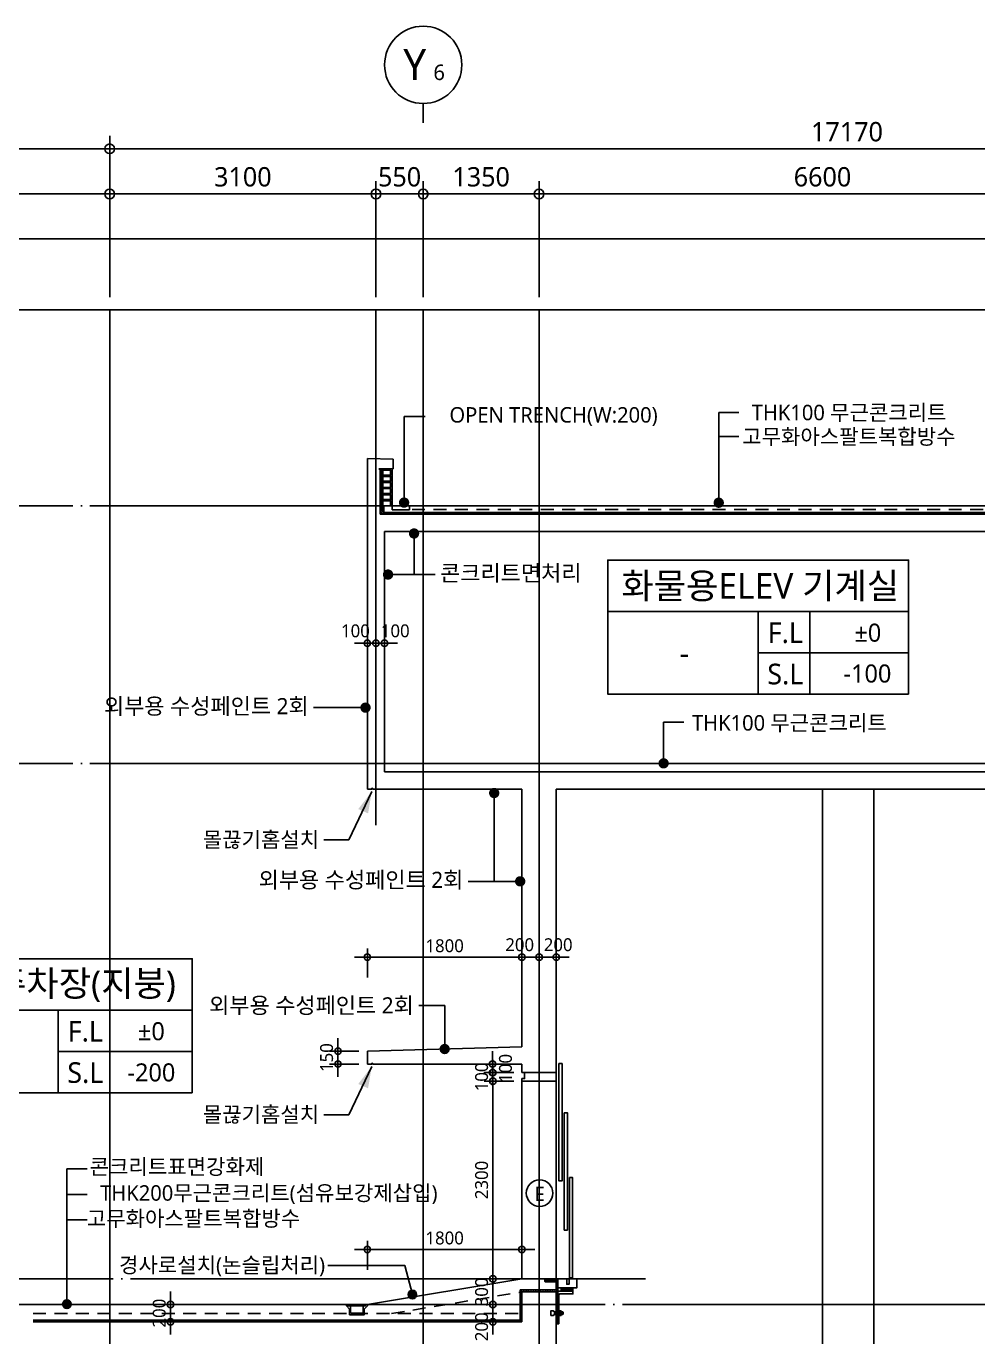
# Model space of a CAD drawing. Header units: millimetres. Extents: x -41190 to 206278, y 985 to 58902.
# Drawn here: x 185035 to 196116, y 43646 to 58902 of the extents above; entities that cross this region are included whole.
import ezdxf
from ezdxf.enums import TextEntityAlignment as Align

# ---------------------------------------------------------------- set-up
doc = ezdxf.new("R2010")
doc.units = ezdxf.units.MM
doc.header["$LTSCALE"] = 100
doc.header["$MEASUREMENT"] = 0
doc.header["$PDSIZE"] = -10
for name, pattern in [('CEN', [62, 60, -1, 0, -1]), ('HID', [2.5, 1.5, -1]), ('HIDDEN', [2, 1, -1])]:
    doc.linetypes.add(name, pattern=pattern)
doc.layers.get('0').update_dxf_attribs({"linetype": 'CONTINUOUS'})
doc.layers.get('Defpoints').update_dxf_attribs({"color": 171, "linetype": 'CONTINUOUS'})
for name, color, linetype in [('4', 4, 'CONTINUOUS'), ('CEN(ST)', 1, 'CEN'), ('CON', 2, 'CONTINUOUS'), ('ELE-8', 8, 'CONTINUOUS'), ('ELE9', 9, 'CONTINUOUS'), ('FIN', 8, 'CONTINUOUS'), ('FIN-2', 9, 'CONTINUOUS'), ('LED', 7, 'CONTINUOUS'), ('NDIM', 7, 'CONTINUOUS'), ('SASAC 도면번호', 6, 'CONTINUOUS'), ('stair-hand', 252, 'CONTINUOUS'), ('SYM(AXIS)', 7, 'CONTINUOUS'), ('TEXT(AXIS)', 2, 'CONTINUOUS'), ('TEXT(MIN)', 7, 'CONTINUOUS'), ('TEXT(NOTE小)', 1, 'CONTINUOUS'), ('TEXT(노트)', 7, 'CONTINUOUS'), ('TEXT(실명)', 3, 'CONTINUOUS'), ('TEXT-기입', 6, 'CONTINUOUS'), ('TITLE', 7, 'CONTINUOUS'), ('WAL', 3, 'CONTINUOUS'), ('wire-meshes', 1, 'CONTINUOUS'), ('방수', 8, 'HIDDEN'), ('석재마감', 31, 'CONTINUOUS')]:
    doc.layers.add(name, color=color, linetype=linetype)
doc.layers.add('A-XXXX-HATC', color=8, linetype='CONTINUOUS', lineweight=18)
doc.styles.add('CGS', font='cgse', dxfattribs={"bigfont": 'cgs'})
doc.styles.add('나눔바른고딕', font='NanumBarunGothic.ttf')
doc.dimstyles.new('NDIM 1200', dxfattribs={"dimscale": 75, "dimtxt": 3, "dimasz": 1, "dimexe": 2, "dimexo": 2, "dimgap": 1, "dimtad": 1, "dimdec": 0, "dimdsep": 46, "dimtxsty": 'CGS', "dimblk": 'DOT0', "dimcen": 1, "dimdle": 8, "dimclrd": 256, "dimclre": 256, "dimclrt": 256, "dimadec": 0, "dimazin": 0, "dimtfac": 1, "dimtdec": 0, "dimtix": 1, "dimtmove": 2, "dimatfit": 3, "dimldrblk": 'DOT0', "dimfxl": 1, "dimtolj": 1, "dimtzin": 0, "dimlwd": -1, "dimlwe": -1, "dimarcsym": 0})

# ---------------------------------------------------------------- blocks, each defined once
blk = doc.blocks.new('A$C51E23882')
at = {"layer": 'TITLE'}
blk.add_lwpolyline([(8500, 0), (0, 0), (0, 5200), (8500, 5200)], close=True, dxfattribs=at)
for points in [[(8500, 3200), (0, 3200)], [(3300, 3200), (3300, 0)], [(5300, 3200), (5300, 0)], [(3300, 1600), (8500, 1600)]]:
    blk.add_lwpolyline(points, dxfattribs=at)
at = {"layer": 'TITLE', "style": '나눔바른고딕'}
for s, p in [('F.L', (4352, 2378)), ('S.L', (4352, 778))]:
    blk.add_text(s, height=800, dxfattribs=at).set_placement(p, align=Align.MIDDLE)
blk = doc.blocks.new('FG')
at = {"layer": '4'}
for p, q in [((514320, -225109), (514320, -225089)), ((514320, -225089), (514339, -225089)), ((514347, -225109), (514320, -225109)), ((514461, -225100), (514330, -225100)), ((514330, -225100), (514330, -225104)), ((514330, -225104), (514347, -225104)), ((514339, -225089), (514341, -225093)), ((514341, -225093), (514350, -225093)), ((514347, -225104), (514347, -225109)), ((514350, -225093), (514351, -225089)), ((514351, -225089), (514359, -225089)), ((514359, -225089), (514361, -225093)), ((514361, -225093), (514370, -225093)), ((514370, -225093), (514371, -225089)), ((514371, -225089), (514379, -225089)), ((514379, -225089), (514381, -225093)), ((514381, -225093), (514390, -225093)), ((514390, -225093), (514391, -225089)), ((514391, -225089), (514400, -225089)), ((514400, -225089), (514402, -225093)), ((514402, -225093), (514410, -225093)), ((514410, -225093), (514412, -225089)), ((514412, -225089), (514421, -225089)), ((514421, -225089), (514423, -225093)), ((514423, -225093), (514432, -225093)), ((514432, -225093), (514434, -225089)), ((514434, -225089), (514441, -225089)), ((514441, -225089), (514443, -225093)), ((514443, -225093), (514451, -225093)), ((514449, -225109), (514449, -225104)), ((514449, -225104), (514461, -225104)), ((514470, -225109), (514449, -225109)), ((514451, -225093), (514453, -225089)), ((514453, -225089), (514470, -225089)), ((514461, -225104), (514461, -225100)), ((514470, -225089), (514470, -225109))]:
    blk.add_line(p, q, dxfattribs=at)
blk = doc.blocks.new('DOT0')
blk.add_line((-3, 0), (3, 0))
at = {"color": 6}
blk.add_circle((0, 0), 0.75, dxfattribs=at)
blk = doc.blocks.new('*D220')
at = {"layer": 'Defpoints', "color": 0, "ltscale": 0.4, "transparency": 16777216}
for p in [(190813, 46621), (190470, 44321), (190808, 44321)]:
    blk.add_point(p, dxfattribs=at)
at = {"layer": 'NDIM', "ltscale": 0.4, "transparency": 16777216}
for p, q in [((190713, 46621), (190370, 46621)), ((190470, 46571), (190470, 44371)), ((190708, 44321), (190370, 44321))]:
    blk.add_line(p, q, dxfattribs=at)
at = {"layer": 'NDIM', "ltscale": 0.4, "transparency": 16777216, "xscale": 50, "yscale": 50, "zscale": 50}
for p, rotation in [((190470, 46621), 90), ((190470, 44321), 270)]:
    blk.add_blockref('DOT0', p, dxfattribs=dict(at, rotation=rotation))
at = {"layer": 'NDIM', "ltscale": 0.4, "transparency": 16777216, "insert": (190339, 45471), "char_height": 150, "attachment_point": 5, "rotation": 90, "style": '나눔바른고딕'}
blk.add_mtext('\\A1;2300', dxfattribs=at)
blk = doc.blocks.new('*D221')
at = {"layer": 'Defpoints', "color": 0, "ltscale": 0.4, "transparency": 16777216}
for p in [(190470, 46721), (190813, 46721), (190813, 46621)]:
    blk.add_point(p, dxfattribs=at)
at = {"layer": 'NDIM', "ltscale": 0.4, "transparency": 16777216}
for p, q in [((190713, 46721), (190370, 46721)), ((190470, 46771), (190470, 46821)), ((190470, 46621), (190470, 46721)), ((190713, 46621), (190370, 46621)), ((190470, 46571), (190470, 46521))]:
    blk.add_line(p, q, dxfattribs=at)
at = {"layer": 'NDIM', "ltscale": 0.4, "transparency": 16777216, "xscale": 50, "yscale": 50, "zscale": 50}
for p, rotation in [((190470, 46721), 270), ((190470, 46621), 90)]:
    blk.add_blockref('DOT0', p, dxfattribs=dict(at, rotation=rotation))
at = {"layer": 'NDIM', "ltscale": 0.4, "transparency": 16777216, "insert": (190339, 46671), "char_height": 150, "attachment_point": 5, "rotation": 90, "style": '나눔바른고딕'}
blk.add_mtext('\\A1;100', dxfattribs=at)
blk = doc.blocks.new('*D232')
at = {"layer": 'Defpoints', "color": 0, "ltscale": 0.4, "transparency": 16777216}
for p in [(190808, 48065), (190808, 47723), (191008, 47723)]:
    blk.add_point(p, dxfattribs=at)
at = {"layer": 'NDIM', "ltscale": 0.4, "transparency": 16777216}
for p, q in [((190808, 47823), (190808, 48165)), ((190958, 48065), (190858, 48065)), ((191008, 47823), (191008, 48165))]:
    blk.add_line(p, q, dxfattribs=at)
at = {"layer": 'NDIM', "ltscale": 0.4, "transparency": 16777216, "xscale": 50, "yscale": 50, "zscale": 50, "rotation": 180}
blk.add_blockref('DOT0', (190808, 48065), dxfattribs=at)
at = {"layer": 'NDIM', "ltscale": 0.4, "transparency": 16777216, "xscale": 50, "yscale": 50, "zscale": 50}
blk.add_blockref('DOT0', (191008, 48065), dxfattribs=at)
at = {"layer": 'NDIM', "ltscale": 0.4, "transparency": 16777216, "insert": (190782, 48209), "char_height": 150, "attachment_point": 5, "style": '나눔바른고딕'}
blk.add_mtext('\\A1;200', dxfattribs=at)
blk = doc.blocks.new('*D233')
at = {"layer": 'Defpoints', "color": 0, "ltscale": 0.4, "transparency": 16777216}
for p in [(191208, 48065), (191008, 47723), (191208, 47723)]:
    blk.add_point(p, dxfattribs=at)
at = {"layer": 'NDIM', "ltscale": 0.4, "transparency": 16777216}
for p, q in [((191008, 47823), (191008, 48165)), ((191058, 48065), (191158, 48065)), ((191208, 47823), (191208, 48165))]:
    blk.add_line(p, q, dxfattribs=at)
at = {"layer": 'NDIM', "ltscale": 0.4, "transparency": 16777216, "xscale": 50, "yscale": 50, "zscale": 50, "rotation": 180}
blk.add_blockref('DOT0', (191008, 48065), dxfattribs=at)
at = {"layer": 'NDIM', "ltscale": 0.4, "transparency": 16777216, "xscale": 50, "yscale": 50, "zscale": 50}
blk.add_blockref('DOT0', (191208, 48065), dxfattribs=at)
at = {"layer": 'NDIM', "ltscale": 0.4, "transparency": 16777216, "insert": (191230, 48209), "char_height": 150, "attachment_point": 5, "style": '나눔바른고딕'}
blk.add_mtext('\\A1;200', dxfattribs=at)
blk = doc.blocks.new('*D236')
at = {"layer": 'Defpoints', "color": 0, "ltscale": 0.4, "transparency": 16777216}
for p in [(191008, 56950), (191008, 55600), (197608, 55600)]:
    blk.add_point(p, dxfattribs=at)
at = {"layer": 'NDIM', "ltscale": 0.4, "transparency": 16777216}
for p, q in [((191008, 55750), (191008, 57100)), ((197608, 55750), (197608, 57100)), ((197533, 56950), (191083, 56950))]:
    blk.add_line(p, q, dxfattribs=at)
at = {"layer": 'NDIM', "ltscale": 0.4, "transparency": 16777216, "xscale": 75, "yscale": 75, "zscale": 75, "rotation": 180}
blk.add_blockref('DOT0', (191008, 56950), dxfattribs=at)
at = {"layer": 'NDIM', "ltscale": 0.4, "transparency": 16777216, "xscale": 75, "yscale": 75, "zscale": 75}
blk.add_blockref('DOT0', (197608, 56950), dxfattribs=at)
at = {"layer": 'NDIM', "ltscale": 0.4, "transparency": 16777216, "insert": (194308, 57148), "char_height": 225, "attachment_point": 5, "style": '나눔바른고딕'}
blk.add_mtext('\\A1;6600', dxfattribs=at)
blk = doc.blocks.new('*D238')
at = {"layer": 'Defpoints', "color": 0, "ltscale": 0.4, "transparency": 16777216}
for p in [(191008, 56950), (189658, 55600), (191008, 55600)]:
    blk.add_point(p, dxfattribs=at)
at = {"layer": 'NDIM', "ltscale": 0.4, "transparency": 16777216}
for p, q in [((189658, 55750), (189658, 57100)), ((191008, 55750), (191008, 57100)), ((189733, 56950), (190933, 56950))]:
    blk.add_line(p, q, dxfattribs=at)
at = {"layer": 'NDIM', "ltscale": 0.4, "transparency": 16777216, "xscale": 75, "yscale": 75, "zscale": 75, "rotation": 180}
blk.add_blockref('DOT0', (189658, 56950), dxfattribs=at)
at = {"layer": 'NDIM', "ltscale": 0.4, "transparency": 16777216, "xscale": 75, "yscale": 75, "zscale": 75}
blk.add_blockref('DOT0', (191008, 56950), dxfattribs=at)
at = {"layer": 'NDIM', "ltscale": 0.4, "transparency": 16777216, "insert": (190333, 57148), "char_height": 225, "attachment_point": 5, "style": '나눔바른고딕'}
blk.add_mtext('\\A1;1350', dxfattribs=at)
blk = doc.blocks.new('A$C2F20087E')
at = {"layer": 'SYM(AXIS)'}
blk.add_line((600, 0), (600, 300), dxfattribs=at)
blk.add_circle((600, 900), 600, dxfattribs=at)
blk = doc.blocks.new('*D239')
at = {"layer": 'Defpoints', "color": 0, "ltscale": 0.4, "transparency": 16777216}
for p in [(203178, 57475), (186008, 55600), (203178, 55600)]:
    blk.add_point(p, dxfattribs=at)
at = {"layer": 'NDIM', "ltscale": 0.4, "transparency": 16777216}
for p, q in [((186008, 55750), (186008, 57625)), ((203178, 55750), (203178, 57625)), ((186083, 57475), (203103, 57475))]:
    blk.add_line(p, q, dxfattribs=at)
at = {"layer": 'NDIM', "ltscale": 0.4, "transparency": 16777216, "xscale": 75, "yscale": 75, "zscale": 75, "rotation": 180}
blk.add_blockref('DOT0', (186008, 57475), dxfattribs=at)
at = {"layer": 'NDIM', "ltscale": 0.4, "transparency": 16777216, "xscale": 75, "yscale": 75, "zscale": 75}
blk.add_blockref('DOT0', (203178, 57475), dxfattribs=at)
at = {"layer": 'NDIM', "ltscale": 0.4, "transparency": 16777216, "insert": (194593, 57673), "char_height": 225, "attachment_point": 5, "style": '나눔바른고딕'}
blk.add_mtext('\\A1;17170', dxfattribs=at)
blk = doc.blocks.new('*D240')
at = {"layer": 'Defpoints', "color": 0, "ltscale": 0.4, "transparency": 16777216}
for p in [(189108, 56950), (186008, 55600), (189108, 55600)]:
    blk.add_point(p, dxfattribs=at)
at = {"layer": 'NDIM', "ltscale": 0.4, "transparency": 16777216}
for p, q in [((186008, 55750), (186008, 57100)), ((189108, 55750), (189108, 57100)), ((186083, 56950), (189033, 56950))]:
    blk.add_line(p, q, dxfattribs=at)
at = {"layer": 'NDIM', "ltscale": 0.4, "transparency": 16777216, "xscale": 75, "yscale": 75, "zscale": 75, "rotation": 180}
blk.add_blockref('DOT0', (186008, 56950), dxfattribs=at)
at = {"layer": 'NDIM', "ltscale": 0.4, "transparency": 16777216, "xscale": 75, "yscale": 75, "zscale": 75}
blk.add_blockref('DOT0', (189108, 56950), dxfattribs=at)
at = {"layer": 'NDIM', "ltscale": 0.4, "transparency": 16777216, "insert": (187558, 57148), "char_height": 225, "attachment_point": 5, "style": '나눔바른고딕'}
blk.add_mtext('\\A1;3100', dxfattribs=at)
blk = doc.blocks.new('*D277')
at = {"layer": 'Defpoints', "color": 0, "ltscale": 0.4, "transparency": 16777216}
for p in [(189658, 56950), (189108, 55600), (189658, 55600)]:
    blk.add_point(p, dxfattribs=at)
at = {"layer": 'NDIM', "ltscale": 0.4, "transparency": 16777216}
for p, q in [((189108, 55750), (189108, 57100)), ((189658, 55750), (189658, 57100)), ((189033, 56950), (188958, 56950)), ((189108, 56950), (189658, 56950)), ((189733, 56950), (189808, 56950))]:
    blk.add_line(p, q, dxfattribs=at)
at = {"layer": 'NDIM', "ltscale": 0.4, "transparency": 16777216, "xscale": 75, "yscale": 75, "zscale": 75}
blk.add_blockref('DOT0', (189108, 56950), dxfattribs=at)
at = {"layer": 'NDIM', "ltscale": 0.4, "transparency": 16777216, "xscale": 75, "yscale": 75, "zscale": 75, "rotation": 180}
blk.add_blockref('DOT0', (189658, 56950), dxfattribs=at)
at = {"layer": 'NDIM', "ltscale": 0.4, "transparency": 16777216, "insert": (189383, 57148), "char_height": 225, "attachment_point": 5, "style": '나눔바른고딕'}
blk.add_mtext('\\A1;550', dxfattribs=at)
blk = doc.blocks.new('*D278')
at = {"layer": 'Defpoints', "color": 0, "ltscale": 0.4, "transparency": 16777216}
for p in [(190470, 44321), (190808, 44321), (190809, 44021)]:
    blk.add_point(p, dxfattribs=at)
at = {"layer": 'NDIM', "ltscale": 0.4, "transparency": 16777216}
for p, q in [((190708, 44321), (190370, 44321)), ((190470, 44071), (190470, 44271)), ((190709, 44021), (190370, 44021))]:
    blk.add_line(p, q, dxfattribs=at)
at = {"layer": 'NDIM', "ltscale": 0.4, "transparency": 16777216, "xscale": 50, "yscale": 50, "zscale": 50}
for p, rotation in [((190470, 44321), 90), ((190470, 44021), 270)]:
    blk.add_blockref('DOT0', p, dxfattribs=dict(at, rotation=rotation))
at = {"layer": 'NDIM', "ltscale": 0.4, "transparency": 16777216, "insert": (190339, 44168), "char_height": 150, "attachment_point": 5, "rotation": 90, "style": '나눔바른고딕'}
blk.add_mtext('\\A1;300', dxfattribs=at)
blk = doc.blocks.new('*D279')
at = {"layer": 'Defpoints', "color": 0, "ltscale": 0.4, "transparency": 16777216}
for p in [(190470, 44021), (190808, 44021), (190809, 43821)]:
    blk.add_point(p, dxfattribs=at)
at = {"layer": 'NDIM', "ltscale": 0.4, "transparency": 16777216}
for p, q in [((190708, 44021), (190370, 44021)), ((190470, 43871), (190470, 43971)), ((190709, 43821), (190370, 43821))]:
    blk.add_line(p, q, dxfattribs=at)
at = {"layer": 'NDIM', "ltscale": 0.4, "transparency": 16777216, "xscale": 50, "yscale": 50, "zscale": 50}
for p, rotation in [((190470, 44021), 90), ((190470, 43821), 270)]:
    blk.add_blockref('DOT0', p, dxfattribs=dict(at, rotation=rotation))
at = {"layer": 'NDIM', "ltscale": 0.4, "transparency": 16777216, "insert": (190339, 43762), "char_height": 150, "attachment_point": 5, "rotation": 90, "style": '나눔바른고딕'}
blk.add_mtext('\\A1;200', dxfattribs=at)
blk = doc.blocks.new('*D280')
at = {"layer": 'Defpoints', "color": 0, "ltscale": 0.4, "transparency": 16777216}
for p in [(189008, 51719), (189008, 51377), (189108, 51377)]:
    blk.add_point(p, dxfattribs=at)
at = {"layer": 'NDIM', "ltscale": 0.4, "transparency": 16777216}
for p, q in [((189008, 51477), (189008, 51819)), ((189108, 51477), (189108, 51819)), ((188958, 51719), (188908, 51719)), ((189108, 51719), (189008, 51719)), ((189158, 51719), (189208, 51719))]:
    blk.add_line(p, q, dxfattribs=at)
at = {"layer": 'NDIM', "ltscale": 0.4, "transparency": 16777216, "xscale": 50, "yscale": 50, "zscale": 50}
blk.add_blockref('DOT0', (189008, 51719), dxfattribs=at)
at = {"layer": 'NDIM', "ltscale": 0.4, "transparency": 16777216, "xscale": 50, "yscale": 50, "zscale": 50, "rotation": 180}
blk.add_blockref('DOT0', (189108, 51719), dxfattribs=at)
at = {"layer": 'NDIM', "ltscale": 0.4, "transparency": 16777216, "insert": (188869, 51863), "char_height": 150, "attachment_point": 5, "style": '나눔바른고딕'}
blk.add_mtext('\\A1;100', dxfattribs=at)
blk = doc.blocks.new('*D281')
at = {"layer": 'Defpoints', "color": 0, "ltscale": 0.4, "transparency": 16777216}
for p in [(189208, 51719), (189108, 51377), (189208, 51377)]:
    blk.add_point(p, dxfattribs=at)
at = {"layer": 'NDIM', "ltscale": 0.4, "transparency": 16777216}
for p, q in [((189108, 51477), (189108, 51819)), ((189208, 51477), (189208, 51819)), ((189058, 51719), (189008, 51719)), ((189108, 51719), (189208, 51719)), ((189258, 51719), (189308, 51719))]:
    blk.add_line(p, q, dxfattribs=at)
at = {"layer": 'NDIM', "ltscale": 0.4, "transparency": 16777216, "xscale": 50, "yscale": 50, "zscale": 50}
blk.add_blockref('DOT0', (189108, 51719), dxfattribs=at)
at = {"layer": 'NDIM', "ltscale": 0.4, "transparency": 16777216, "xscale": 50, "yscale": 50, "zscale": 50, "rotation": 180}
blk.add_blockref('DOT0', (189208, 51719), dxfattribs=at)
at = {"layer": 'NDIM', "ltscale": 0.4, "transparency": 16777216, "insert": (189333, 51863), "char_height": 150, "attachment_point": 5, "style": '나눔바른고딕'}
blk.add_mtext('\\A1;100', dxfattribs=at)
blk = doc.blocks.new('E')
at = {"layer": 'TEXT(NOTE小)'}
blk.add_circle((287, -86), 155, dxfattribs=at)
at = {"layer": 'TEXT(NOTE小)', "style": '나눔바른고딕'}
blk.add_text('E', height=165, dxfattribs=at).set_placement((288, -79), align=Align.MIDDLE_CENTER)
blk = doc.blocks.new('*D287')
at = {"layer": 'Defpoints', "color": 0, "ltscale": 0.4, "transparency": 16777216}
for p in [(189008, 44663), (189008, 44324), (190808, 44321)]:
    blk.add_point(p, dxfattribs=at)
at = {"layer": 'NDIM', "ltscale": 0.4, "transparency": 16777216}
for p, q in [((189008, 44424), (189008, 44763)), ((190808, 44421), (190808, 44763)), ((190758, 44663), (189058, 44663))]:
    blk.add_line(p, q, dxfattribs=at)
at = {"layer": 'NDIM', "ltscale": 0.4, "transparency": 16777216, "xscale": 50, "yscale": 50, "zscale": 50, "rotation": 180}
blk.add_blockref('DOT0', (189008, 44663), dxfattribs=at)
at = {"layer": 'NDIM', "ltscale": 0.4, "transparency": 16777216, "xscale": 50, "yscale": 50, "zscale": 50}
blk.add_blockref('DOT0', (190808, 44663), dxfattribs=at)
at = {"layer": 'NDIM', "ltscale": 0.4, "transparency": 16777216, "insert": (189908, 44795), "char_height": 150, "attachment_point": 5, "style": '나눔바른고딕'}
blk.add_mtext('\\A1;1800', dxfattribs=at)
blk = doc.blocks.new('*D346')
at = {"layer": 'Defpoints', "color": 0, "ltscale": 0.4, "transparency": 16777216}
for p in [(186264, 44021), (186716, 44021), (186264, 43821)]:
    blk.add_point(p, dxfattribs=at)
at = {"layer": 'NDIM', "ltscale": 0.4, "transparency": 16777216}
for p, q in [((186716, 44071), (186716, 44121)), ((186364, 44021), (186816, 44021)), ((186716, 43821), (186716, 44021)), ((186364, 43821), (186816, 43821)), ((186716, 43771), (186716, 43721))]:
    blk.add_line(p, q, dxfattribs=at)
at = {"layer": 'NDIM', "ltscale": 0.4, "transparency": 16777216, "xscale": 50, "yscale": 50, "zscale": 50}
for p, rotation in [((186716, 44021), 270), ((186716, 43821), 90)]:
    blk.add_blockref('DOT0', p, dxfattribs=dict(at, rotation=rotation))
at = {"layer": 'NDIM', "ltscale": 0.4, "transparency": 16777216, "insert": (186585, 43921), "char_height": 150, "attachment_point": 5, "rotation": 90, "style": '나눔바른고딕'}
blk.add_mtext('\\A1;200', dxfattribs=at)
blk = doc.blocks.new('*D347')
at = {"layer": 'Defpoints', "color": 0, "ltscale": 0.4, "transparency": 16777216}
for p in [(190466, 46821), (190808, 46821), (190808, 46721)]:
    blk.add_point(p, dxfattribs=at)
at = {"layer": 'NDIM', "ltscale": 0.4, "transparency": 16777216}
for p, q in [((190466, 46871), (190466, 46921)), ((190708, 46821), (190366, 46821)), ((190708, 46721), (190366, 46721)), ((190466, 46721), (190466, 46821)), ((190466, 46671), (190466, 46621))]:
    blk.add_line(p, q, dxfattribs=at)
at = {"layer": 'NDIM', "ltscale": 0.4, "transparency": 16777216, "xscale": 50, "yscale": 50, "zscale": 50}
for p, rotation in [((190466, 46821), 270), ((190466, 46721), 90)]:
    blk.add_blockref('DOT0', p, dxfattribs=dict(at, rotation=rotation))
at = {"layer": 'NDIM', "ltscale": 0.4, "transparency": 16777216, "insert": (190617, 46771), "char_height": 150, "attachment_point": 5, "rotation": 90, "style": '나눔바른고딕'}
blk.add_mtext('\\A1;100', dxfattribs=at)
blk = doc.blocks.new('*D348')
at = {"layer": 'Defpoints', "color": 0, "ltscale": 0.4, "transparency": 16777216}
for p in [(189008, 48066), (189008, 47727), (190808, 47723)]:
    blk.add_point(p, dxfattribs=at)
at = {"layer": 'NDIM', "ltscale": 0.4, "transparency": 16777216}
for p, q in [((189008, 47827), (189008, 48166)), ((190758, 48066), (189058, 48066)), ((190808, 47823), (190808, 48166))]:
    blk.add_line(p, q, dxfattribs=at)
at = {"layer": 'NDIM', "ltscale": 0.4, "transparency": 16777216, "xscale": 50, "yscale": 50, "zscale": 50, "rotation": 180}
blk.add_blockref('DOT0', (189008, 48066), dxfattribs=at)
at = {"layer": 'NDIM', "ltscale": 0.4, "transparency": 16777216, "xscale": 50, "yscale": 50, "zscale": 50}
blk.add_blockref('DOT0', (190808, 48066), dxfattribs=at)
at = {"layer": 'NDIM', "ltscale": 0.4, "transparency": 16777216, "insert": (189908, 48197), "char_height": 150, "attachment_point": 5, "style": '나눔바른고딕'}
blk.add_mtext('\\A1;1800', dxfattribs=at)
blk = doc.blocks.new('*D349')
at = {"layer": 'Defpoints', "color": 0, "ltscale": 0.4, "transparency": 16777216}
for p in [(188666, 46971), (189008, 46971), (189008, 46821)]:
    blk.add_point(p, dxfattribs=at)
at = {"layer": 'NDIM', "ltscale": 0.4, "transparency": 16777216}
for p, q in [((188666, 47021), (188666, 47071)), ((188908, 46971), (188566, 46971)), ((188666, 46821), (188666, 46971)), ((188908, 46821), (188566, 46821)), ((188666, 46771), (188666, 46721))]:
    blk.add_line(p, q, dxfattribs=at)
at = {"layer": 'NDIM', "ltscale": 0.4, "transparency": 16777216, "xscale": 50, "yscale": 50, "zscale": 50}
for p, rotation in [((188666, 46971), 270), ((188666, 46821), 90)]:
    blk.add_blockref('DOT0', p, dxfattribs=dict(at, rotation=rotation))
at = {"layer": 'NDIM', "ltscale": 0.4, "transparency": 16777216, "insert": (188534, 46896), "char_height": 150, "attachment_point": 5, "rotation": 90, "style": '나눔바른고딕'}
blk.add_mtext('\\A1;150', dxfattribs=at)

msp = doc.modelspace()

# ---------------------------------------------------------------- hatches: boundary and pattern name
at = {"ltscale": 10000}
h = msp.add_hatch(color=256, dxfattribs=at)
h.dxf.hatch_style = 1
edge = h.paths.add_edge_path()
edge.add_arc((189531.9, 44137.3), 50, 0, 360)
h = msp.add_hatch(color=256, dxfattribs=at)
h.dxf.hatch_style = 1
edge = h.paths.add_edge_path()
edge.add_arc((185509.8, 44024), 50, 0, 360)
at = {"layer": 'A-XXXX-HATC', "ltscale": 0.1}
h = msp.add_hatch(dxfattribs=at)
h.set_pattern_fill('ANSI37', color=256, scale=100)
h.set_pattern_definition([(45, (-35012584.402, 1097279.553), (-8.838834765, 8.838834765), []), (135, (-35012584.402, 1097279.553), (-8.838834765, -8.838834765), [])])
edge = h.paths.add_edge_path()
edge.add_line((189198.3, 53320.6), (189198.3, 53240.6))
edge.add_line((189198.3, 53240.6), (189197.1, 53240.6))
edge.add_line((189197.1, 53240.6), (189178.3, 53259.5))
edge.add_line((189178.3, 53259.5), (189178.3, 53320.7))
edge.add_line((189178.3, 53320.7), (189198.3, 53320.6))

# ---------------------------------------------------------------- linework, layer by layer
for p, q in [((191208.3, 46620.6), (191208.3, 44320.6)), ((191208.3, 43797.4), (191208.3, 44145.9)), ((191266.3, 44213.9), (191266.3, 44175.2)), ((191266.3, 44196.8), (191401.3, 44196.8)), ((191401.3, 44213.9), (191401.3, 44175.2)), ((191208.3, 43976.5), (191236.2, 43976.5)), ((191243.9, 43949), (191239.8, 43953.6)), ((191241.7, 43950.8), (191241.7, 43936.1)), ((191243.5, 43893.5), (191243.5, 43949.4)), ((191263.3, 43949), (191243.9, 43949)), ((191265.5, 43942.1), (191265.5, 43900.8)), ((191188.1, 43936.1), (191188.1, 43906.8)), ((191188.1, 43931.7), (191287.5, 43931.7)), ((191188.1, 43911.2), (191287.5, 43911.2)), ((191208.3, 43866.4), (191236.2, 43866.4)), ((191208.3, 43820.9), (191208.3, 43797.4)), ((191239.8, 43889.3), (191243.9, 43893.9)), ((191243.9, 43935.2), (191263.3, 43935.2)), ((191263.3, 43907.7), (191243.9, 43907.7)), ((191243.9, 43893.9), (191263.3, 43893.9)), ((191283.1, 43936.1), (191283.1, 43906.8))]:
    msp.add_line(p, q)
for points in [[(191239.4, 46825.2), (191239.4, 45459.3), (191276, 45459.3), (191276, 46825.2)], [(191300.6, 46253.5), (191300.6, 44887.6), (191337.2, 44887.6), (191337.2, 46253.5)], [(191361.6, 45499.3), (191361.6, 44330.9), (191398.2, 44330.9), (191398.2, 45499.3)], [(191236.2, 43889.3), (191239.8, 43889.3), (191239.8, 43953.6), (191236.2, 43953.6)]]:
    msp.add_lwpolyline(points, close=True)
for points in [[(191225.3, 44320.6), (191225.3, 44213.9), (191446.9, 44213.9), (191446.9, 44320.6), (191357.7, 44320.6), (191357.7, 44258), (191329.8, 44258), (191329.8, 44320.6), (191208.3, 44320.6)], [(191236.2, 44130.9), (191236.2, 43797.4), (191208.3, 43797.4)], [(191237.7, 44175.2), (191401.3, 44175.2), (191401.3, 44145.5), (191250.8, 44145.5)], [(191188.1, 43936.1), (191171.3, 43949.3), (191145.3, 43949.3), (191145.3, 43893.6)], [(191188.1, 43906.8), (191171.3, 43893.6), (191145.3, 43893.6), (191145.3, 43893.6)], [(191188.1, 43906.8), (191283.1, 43906.8), (191287.5, 43911.2), (191287.5, 43931.7), (191283.1, 43936.1), (191188.1, 43936.1)]]:
    msp.add_lwpolyline(points)
for centre, radius, start, end in [((191237.7, 44145.9), 29.4, 90, 180), ((191250.8, 44130.9), 14.7, 90, 180), ((191231.9, 43942.1), 13.8, 330.15828, 29.84172), ((191253.7, 43942.1), 11.8, 324.42999, 35.57001), ((191219.9, 43921.4), 27.7, 330.15828, 29.84172), ((191231.9, 43900.8), 13.8, 330.15828, 29.84172), ((191221.5, 43921.4), 44, 341.77609, 18.22391), ((191253.7, 43900.8), 11.8, 324.42999, 35.57001)]:
    msp.add_arc(centre, radius, start, end)
at = {"layer": '4'}
msp.add_lwpolyline([(191075.3, 44293.6, 0.4142136), (191085.3, 44283.6), (191208.3, 44283.6), (191208.3, 43807.4, 0.4142136), (191218.3, 43797.4), (191225.3, 43797.4), (191225.3, 44300.6), (191075.3, 44300.6)], format="xyb", close=True, dxfattribs=at)
at = {"layer": 'CEN(ST)', "ltscale": 10000}
for p, q in [((186008.3, 11020.6), (186008.3, 55600.4)), ((189108.3, 49600.5), (189108.3, 55600.4)), ((189658.3, 11020.6), (189658.3, 55600.4)), ((191008.3, 11720.6), (191008.3, 55600.4))]:
    msp.add_line(p, q, dxfattribs=at)
at = {"layer": 'CEN(ST)'}
for p, q in [((204178, 53320.6), (184881.1, 53320.6)), ((204178, 50320.6), (184881.1, 50320.6)), ((192248.4, 44320.6), (184881.1, 44320.6)), ((204178, 44020.6), (184881.1, 44020.6))]:
    msp.add_line(p, q, dxfattribs=at)
at = {"layer": 'CON', "ltscale": 10000}
for p, q in [((189308.3, 53860.6), (189008.3, 53870.6)), ((189308.3, 53750.6), (189143.3, 53750.6)), ((189158.3, 53742), (189158.3, 53220.6))]:
    msp.add_line(p, q, dxfattribs=at)
at = {"layer": 'CON', "ltscale": 0.1}
for p, q in [((189008.3, 50020.6), (189008.3, 53870.6)), ((197658.3, 53220.6), (189158.3, 53220.6)), ((197408.3, 53020.6), (189208.3, 53020.6)), ((189208.3, 50220.6), (189208.3, 53020.6)), ((197408.3, 50220.6), (189208.3, 50220.6)), ((189058.3, 50020.6), (189008.3, 50020.6)), ((190808.3, 50020.6), (189068.3, 50020.6)), ((190808.3, 47020.6), (190808.3, 50020.6)), ((191208.3, 46720.6), (191208.3, 50020.6)), ((197408.3, 50020.6), (191208.3, 50020.6)), ((189008.3, 46970.6), (190808.3, 47020.6)), ((189008.3, 46970.6), (189008.3, 46820.6)), ((189008.3, 46820.6), (189058.3, 46820.6)), ((189068.3, 46820.6), (190808.3, 46820.6)), ((190808.3, 46720.6), (190808.3, 46820.6)), ((191208.3, 46720.6), (190808.3, 46720.6)), ((191208.3, 44170.6), (190808.3, 44170.6)), ((190808.3, 43820.6), (190808.3, 44170.6)), ((191208.3, 11720.6), (191208.3, 44170.6)), ((190808.3, 43820.6), (185114.6, 43820.6))]:
    msp.add_line(p, q, dxfattribs=at)
at = {"layer": 'CON', "ltscale": 5}
for p, q in [((189308.3, 53750.6), (189308.3, 53860.6)), ((189158.3, 53742), (189143.3, 53750.6))]:
    msp.add_line(p, q, dxfattribs=at)
at = {"layer": 'CON', "ltscale": 1000}
for p, q in [((189058.3, 50020.6), (189008.3, 50020.6)), ((189068.3, 50030.6), (189058.3, 50030.6)), ((189068.3, 46830.6), (189058.3, 46830.6))]:
    msp.add_line(p, q, dxfattribs=at)
for points in [[(189058.3, 50020.6), (189058.3, 50030.6)], [(189068.3, 50020.6), (189068.3, 50030.6)], [(189058.3, 46820.6), (189058.3, 46830.6)], [(189068.3, 46820.6), (189068.3, 46830.6)]]:
    msp.add_lwpolyline(points, dxfattribs=at)
at = {"layer": 'Defpoints', "ltscale": 1000}
for points in [[(183006.1, 10420.6), (206278, 10420.6), (206278, 57475.4), (183006.1, 57475.4)], [(183531.1, 11020.6), (205528, 11020.6), (205528, 56950.4), (183531.1, 56950.4)], [(184056.1, 11020.6), (205003, 11020.6), (205003, 56425.4), (184056.1, 56425.4)]]:
    msp.add_lwpolyline(points, close=True, dxfattribs=at)
msp.add_lwpolyline([(205003, 55600.4), (184881.1, 55600.4), (184881.1, 11020.6), (204178, 11020.6), (204178, 55600.4)], dxfattribs=at)
at = {"layer": 'ELE-8', "ltscale": 0.1}
for p, q in [((190788.3, 43840.6), (190788.3, 44190.6)), ((190788.3, 44190.6), (191208.3, 44190.6)), ((185114.6, 43840.6), (190788.3, 43840.6))]:
    msp.add_line(p, q, dxfattribs=at)
at = {"layer": 'ELE9'}
for p, q in [((194308.3, 11720.6), (194308.3, 50020.6)), ((194905.7, 11720.6), (194905.7, 50020.6))]:
    msp.add_line(p, q, dxfattribs=at)
at = {"layer": 'FIN', "ltscale": 5}
for p, q in [((189298.3, 53270.6), (189298.3, 53750.6)), ((189298.3, 53320.6), (189178.3, 53320.6)), ((189298.3, 53270.6), (189498.3, 53270.6)), ((189498.3, 53270.6), (189498.3, 53320.6)), ((189498.3, 53320.6), (197318.3, 53320.6)), ((189208.3, 50320.6), (197408.3, 50320.6))]:
    msp.add_line(p, q, dxfattribs=at)
at = {"layer": 'FIN', "ltscale": 10000}
for p, q in [((190808.3, 44320.6), (189008.3, 44020.6)), ((191208.3, 44320.6), (190808.3, 44320.6)), ((191208.3, 44170.6), (191208.3, 44320.6)), ((189008.3, 44020.6), (185114.6, 44020.6))]:
    msp.add_line(p, q, dxfattribs=at)
msp.add_lwpolyline([(189008.3, 44020.6), (188987.7, 44020.6), (188987.7, 44006.2), (188959.4, 44006.2), (188959.4, 43926.4), (188953.7, 43920.6), (188818.1, 43920.6), (188812.4, 43926.5), (188812.4, 44006.2), (188784.1, 44006.2), (188784.1, 44020.6), (188763.5, 44020.6), (188763.5, 44006.4), (188800.6, 43967.7), (188800.6, 43903.1), (188971.2, 43903.1), (188971.2, 43967.6), (189008.3, 44006.3), (189008.3, 44020.6)], dxfattribs=at)
at = {"layer": 'FIN-2'}
msp.add_line((189163.3, 53742.5), (189143.3, 53750.6), dxfattribs=at)
at = {"layer": 'FIN-2', "ltscale": 0.1}
for p, q in [((189178.3, 53750.6), (189178.3, 53259.5)), ((189158.3, 53251.2), (189188.9, 53220.6)), ((189178.3, 53259.5), (189197.1, 53240.6)), ((189198.3, 53240.6), (189198.3, 53320.6)), ((189197.1, 53240.6), (197619.5, 53240.6))]:
    msp.add_line(p, q, dxfattribs=at)
at = {"layer": 'LED', "ltscale": 10000}
for p, q in [((185745.9, 45601.8), (185509.8, 45601.8)), ((185509.8, 45601.8), (185509.8, 44024)), ((185745.9, 45304), (185509.8, 45304)), ((185745.9, 45006.3), (185509.8, 45006.3)), ((188548.7, 44476.3), (189444.6, 44476.3)), ((189444.6, 44476.3), (189531.9, 44137.3))]:
    msp.add_line(p, q, dxfattribs=at)
at = {"layer": 'LED'}
for points in [[(189059.7, 49992.7), (188792.2, 49430.5), (188499.3, 49430.5)], [(189059.7, 46792.7), (188792.2, 46230.5), (188499.3, 46230.5)]]:
    msp.add_lwpolyline(points, dxfattribs=at)
at = {"layer": 'LED', "ltscale": 10000}
for centre in [(189531.9, 44137.3), (185509.8, 44024)]:
    msp.add_circle(centre, 50, dxfattribs=at)
at = {"layer": 'LED'}
for points in [[(189059.7, 49992.7), (188901.8, 49789), (189016.3, 49738.6)], [(189059.7, 46792.7), (188901.8, 46589), (189016.3, 46538.6)]]:
    msp.add_solid(points, dxfattribs=at)
at = {"layer": 'NDIM', "ltscale": 10000}
msp.add_line((189908.3, 47501.9), (189606, 47501.9), dxfattribs=at)
at = {"layer": 'SASAC 도면번호', "ltscale": 10000}
msp.add_lwpolyline([(188785.9, 44020.6), (188985.9, 44020.6), (188985.9, 44006.2), (188785.9, 44006.2)], close=True, dxfattribs=at)
at = {"layer": 'stair-hand', "ltscale": 10000}
msp.add_line((190808.3, 46620.6), (190808.3, 44320.6), dxfattribs=at)
at = {"layer": 'TEXT(MIN)', "ltscale": 10000}
msp.add_line((193334.3, 54125.3), (193099.9, 54125.3), dxfattribs=at)
at = {"layer": 'TITLE'}
msp.add_lwpolyline([(195311.4, 51127), (191807.9, 51127), (191807.9, 52687), (195311.4, 52687)], close=True, dxfattribs=at)
for points in [[(195311.4, 52087), (191807.9, 52087)], [(193559.6, 52087), (193559.6, 51127)], [(194159.6, 52087), (194159.6, 51127)], [(193559.6, 51607), (195311.4, 51607)]]:
    msp.add_lwpolyline(points, dxfattribs=at)
at = {"layer": 'WAL'}
for points in [[(189188.3, 53732.6), (189278.3, 53732.6), (189278.3, 53675.6), (189188.3, 53675.6)], [(189188.3, 53661.6), (189278.3, 53661.6), (189278.3, 53604.6), (189188.3, 53604.6)], [(189188.3, 53590.6), (189278.3, 53590.6), (189278.3, 53533.6), (189188.3, 53533.6)], [(189188.3, 53519.6), (189278.3, 53519.6), (189278.3, 53462.6), (189188.3, 53462.6)], [(189188.3, 53448.6), (189278.3, 53448.6), (189278.3, 53391.6), (189188.3, 53391.6)], [(189188.3, 53377.6), (189278.3, 53377.6), (189278.3, 53320.6), (189188.3, 53320.6)]]:
    msp.add_lwpolyline(points, close=True, dxfattribs=at)
at = {"layer": 'wire-meshes', "linetype": 'HID'}
for p, q in [((189528.3, 53275.6), (197318.3, 53275.6)), ((189291, 43915.7), (190788.3, 44165.2)), ((185114.6, 43915.7), (190788.3, 43915.7))]:
    msp.add_line(p, q, dxfattribs=at)
at = {"layer": '방수', "linetype": 'HID', "ltscale": 0.05}
for q in [(189143.3, 53750.6), (189168.3, 53255.3)]:
    msp.add_line((189168.3, 53740.4), q, dxfattribs=at)
at = {"layer": '방수', "ltscale": 0.1}
for p, q in [((189193, 53230.6), (189168.3, 53255.3)), ((189193, 53230.6), (197623.7, 53230.6)), ((190798.3, 43830.6), (190798.3, 44180.6)), ((190798.3, 44180.6), (191208.3, 44180.6)), ((185114.6, 43830.6), (190798.3, 43830.6))]:
    msp.add_line(p, q, dxfattribs=at)
at = {"layer": '석재마감', "ltscale": 10000, "elevation": 0}
msp.add_lwpolyline([(190838.3, 46720.6), (190838.3, 46650.6), (190808.3, 46650.6), (190808.3, 46620.6), (191208.3, 46620.6), (191208.3, 46720.6)], dxfattribs=at)

# ---------------------------------------------------------------- block references
for name, p, xscale, yscale, zscale in [('A$C2F20087E', (189208.3, 57777.4), 0.75, 0.75, 0.75), ('A$C51E23882', (184418.3, 46487.4), 0.3, 0.3, 0.3)]:
    msp.add_blockref(name, p, dxfattribs=dict(xscale=xscale, yscale=yscale, zscale=zscale))
at = {"xscale": -1}
msp.add_blockref('FG', (705545.7, 269409.6), dxfattribs=at)
at = {"layer": 'CEN(ST)', "xscale": -1, "rotation": 180}
msp.add_blockref('E', (190726.8, 45231.8), dxfattribs=at)

# ---------------------------------------------------------------- texts
at = {"layer": 'TEXT(AXIS)', "style": '나눔바른고딕'}
for s, height, p in [('Y', 360, (189559.6, 58455.4)), ('6', 180, (189844, 58365.4))]:
    msp.add_text(s, height=height, dxfattribs=at).set_placement(p, align=Align.MIDDLE)
at = {"layer": 'TEXT(MIN)', "style": '나눔바른고딕'}
for s, p in [('OPEN TRENCH(W:200)', (192388.7, 54377.9)), ('THK100 무근콘크리트', (195752, 54405.3)), ('고무화아스팔트복합방수', (195857.7, 54125.3)), ('THK100 무근콘크리트', (195056.3, 50792.7)), ('콘크리트표면강화제', (187807.4, 45625.6)), ('THK200무근콘크리트(섬유보강제삽입)', (189825.2, 45320.1)), ('고무화아스팔트복합방수', (188225.7, 45022.4)), ('경사로설치(논슬립처리)', (188515.6, 44480.2))]:
    msp.add_text(s, height=180, dxfattribs=at).set_placement(p, align=Align.MIDDLE_RIGHT)
for p in [(187091.5, 49433.6), (187091.5, 46233.6)]:
    msp.add_text('몰끊기홈설치', height=180, dxfattribs=at).set_placement(p, align=Align.MIDDLE_LEFT)
at = {"layer": 'TEXT(노트)', "style": '나눔바른고딕'}
for s, p in [('콘크리트면처리', (191501.7, 52536.8)), ('외부용 수성페인트 2회', (188325.2, 50987.3)), ('외부용 수성페인트 2회', (190126.3, 48965.4)), ('외부용 수성페인트 2회', (189549.5, 47504))]:
    msp.add_text(s, height=187.5, dxfattribs=at).set_placement(p, align=Align.MIDDLE_RIGHT)
at = {"layer": 'TEXT(실명)', "style": '나눔바른고딕'}
for s, p in [('화물용ELEV 기계실', (193583.1, 52390.5)), ('주차장(지붕)', (185719.7, 47745.6))]:
    msp.add_text(s, height=300, dxfattribs=at).set_placement(p, align=Align.MIDDLE)
at = {"layer": 'TEXT-기입', "style": '나눔바른고딕'}
for s, p in [('±0', (194836, 51842.5)), ('±0', (186492.9, 47202.9)), ('-200', (186493.2, 46723.7))]:
    msp.add_text(s, height=210, dxfattribs=at).set_placement(p, align=Align.MIDDLE)
for s, height, p in [('-', 270, (192699.7, 51607)), ('-100', 210, (194831.4, 51367))]:
    msp.add_text(s, height=height, dxfattribs=at).set_placement(p, align=Align.MIDDLE_CENTER)
at = {"layer": 'TITLE', "style": '나눔바른고딕'}
for s, p in [('F.L', (193875.1, 51840.5)), ('S.L', (193875.1, 51360.5))]:
    msp.add_text(s, height=240, dxfattribs=at).set_placement(p, align=Align.MIDDLE)

# ---------------------------------------------------------------- dimensions: what is measured, and where the dimension line sits
at = {"layer": 'NDIM', "ltscale": 0.4}
for base, p1, p2, picture, middle in [((203178.3, 57475.4), (186008.3, 55600.4), (203178.3, 55600.4), '*D239', (194593.3, 57672.6)), ((189108.3, 56950.4), (186008.3, 55600.4), (189108.3, 55600.4), '*D240', (187558.3, 57147.7)), ((189658.3, 56950.4), (189108.3, 55600.4), (189658.3, 55600.4), '*D277', (189383.3, 57147.6)), ((191008.3, 56950.4), (189658.3, 55600.4), (191008.3, 55600.4), '*D238', (190333.3, 57147.7))]:
    dim = msp.add_linear_dim(base=base, p1=p1, p2=p2, dimstyle='NDIM 1200', override={"dimtxsty": '나눔바른고딕'}, dxfattribs=at)
    dim.commit()
    dim.dimension.update_dxf_attribs({"geometry": picture, "text_midpoint": middle})
for base, p1, p2, angle, override, picture, middle in [((191008.3, 56950.4), (197608.3, 55600.4), (191008.3, 55600.4), 180, {"dimtxsty": '나눔바른고딕'}, '*D236', (194308.3, 57147.7)), ((189008.3, 48065.8), (190808.3, 47723.1), (189008.3, 47726.9), 180, {"dimscale": 50, "dimtxsty": '나눔바른고딕'}, '*D348', (189908.3, 48197.3)), ((188665.6, 46970.6), (189008.3, 46820.6), (189008.3, 46970.6), 90, {"dimscale": 50, "dimtxsty": '나눔바른고딕'}, '*D349', (188534.2, 46895.6)), ((190470.4, 46720.6), (190813.1, 46620.6), (190812.9, 46720.6), 90, {"dimscale": 50, "dimtxsty": '나눔바른고딕'}, '*D221', (190339, 46670.6)), ((190470.4, 44320.6), (190813.1, 46620.6), (190808.3, 44320.6), 270, {"dimscale": 50, "dimtxsty": '나눔바른고딕'}, '*D220', (190338.9, 45470.6)), ((189008.3, 44663.3), (190808.3, 44320.6), (189008.3, 44324.4), 180, {"dimscale": 50, "dimtxsty": '나눔바른고딕'}, '*D287', (189908.3, 44794.8)), ((186716.5, 44020.6), (186263.9, 43820.6), (186264.3, 44020.6), 90, {"dimscale": 50, "dimtxsty": '나눔바른고딕'}, '*D346', (186585, 43920.6))]:
    dim = msp.add_linear_dim(base=base, p1=p1, p2=p2, angle=angle, dimstyle='NDIM 1200', override=override, dxfattribs=at)
    dim.commit()
    dim.dimension.update_dxf_attribs({"geometry": picture, "text_midpoint": middle})
for base, p1, p2, angle, picture, middle in [((189008.3, 51719.1), (189108.3, 51377.3), (189008.3, 51377.3), 180, '*D280', (188869.3, 51863.2)), ((190808.3, 48064.9), (191008.3, 47723.1), (190808.3, 47723.1), 180, '*D232', (190782.2, 48209.1)), ((190465.6, 46820.6), (190808.3, 46720.6), (190808.1, 46820.6), 90, '*D347', (190616.9, 46770.6)), ((190470.4, 44320.6), (190808.6, 44020.6), (190808.3, 44320.6), 90, '*D278', (190339, 44167.9)), ((190470.4, 44020.6), (190808.8, 43820.6), (190808.3, 44020.6), 90, '*D279', (190339, 43761.8))]:
    dim = msp.add_linear_dim(base=base, p1=p1, p2=p2, angle=angle, dimstyle='NDIM 1200', override={"dimscale": 50, "dimtxsty": '나눔바른고딕'}, dxfattribs=at)
    dim.commit()
    dim.dimension.update_dxf_attribs({"geometry": picture, "text_midpoint": middle, "dimtype": 160})
for base, p1, p2, picture, middle in [((189208.3, 51719.1), (189108.3, 51377.3), (189208.3, 51377.3), '*D281', (189333.3, 51863.2)), ((191208.3, 48064.9), (191008.3, 47723.1), (191208.3, 47723.1), '*D233', (191230.4, 48209.1))]:
    dim = msp.add_linear_dim(base=base, p1=p1, p2=p2, dimstyle='NDIM 1200', override={"dimscale": 50, "dimtxsty": '나눔바른고딕'}, dxfattribs=at)
    dim.commit()
    dim.dimension.update_dxf_attribs({"geometry": picture, "text_midpoint": middle, "dimtype": 160})

# ---------------------------------------------------------------- leaders
at = {"layer": 'NDIM', "ltscale": 10000}
for points in [[(189435.6, 53356.6), (189435.6, 54358.6), (189681.5, 54358.6)], [(189551.6, 52997.1), (189551.6, 52519.1), (189551.6, 52910.6)], [(189249.3, 52519.1), (189799.3, 52519.1), (189462.4, 52519.1)], [(188986.4, 50969.7), (188381.7, 50969.7), (188773.2, 50969.7)], [(190485.1, 49975.8), (190485.1, 48947.7), (190485.1, 49091.8)], [(190787.4, 48947.7), (190182.8, 48947.7), (190574.3, 48947.7)], [(189908.3, 46995.6), (189908.3, 47501.9), (189908.3, 47331.5)]]:
    msp.add_leader(points, dimstyle='NDIM 1200', override={"dimscale": 120, "dimasz": 1, "dimgap": 1, "dimtad": 0, "dimldrblk": 'Dot'}, dxfattribs=at)
at = {"layer": 'TEXT(MIN)'}
for points in [[(193099.9, 53355.3), (193099.9, 54405.3), (193334.3, 54405.3)], [(192457.7, 50321.3), (192457.7, 50802.5), (192692.1, 50802.5)]]:
    msp.add_leader(points, dimstyle='NDIM 1200', override={"dimscale": 120, "dimasz": 1, "dimgap": 1, "dimtad": 0, "dimldrblk": 'Dot'}, dxfattribs=at)

doc.saveas('drawing.dxf')
